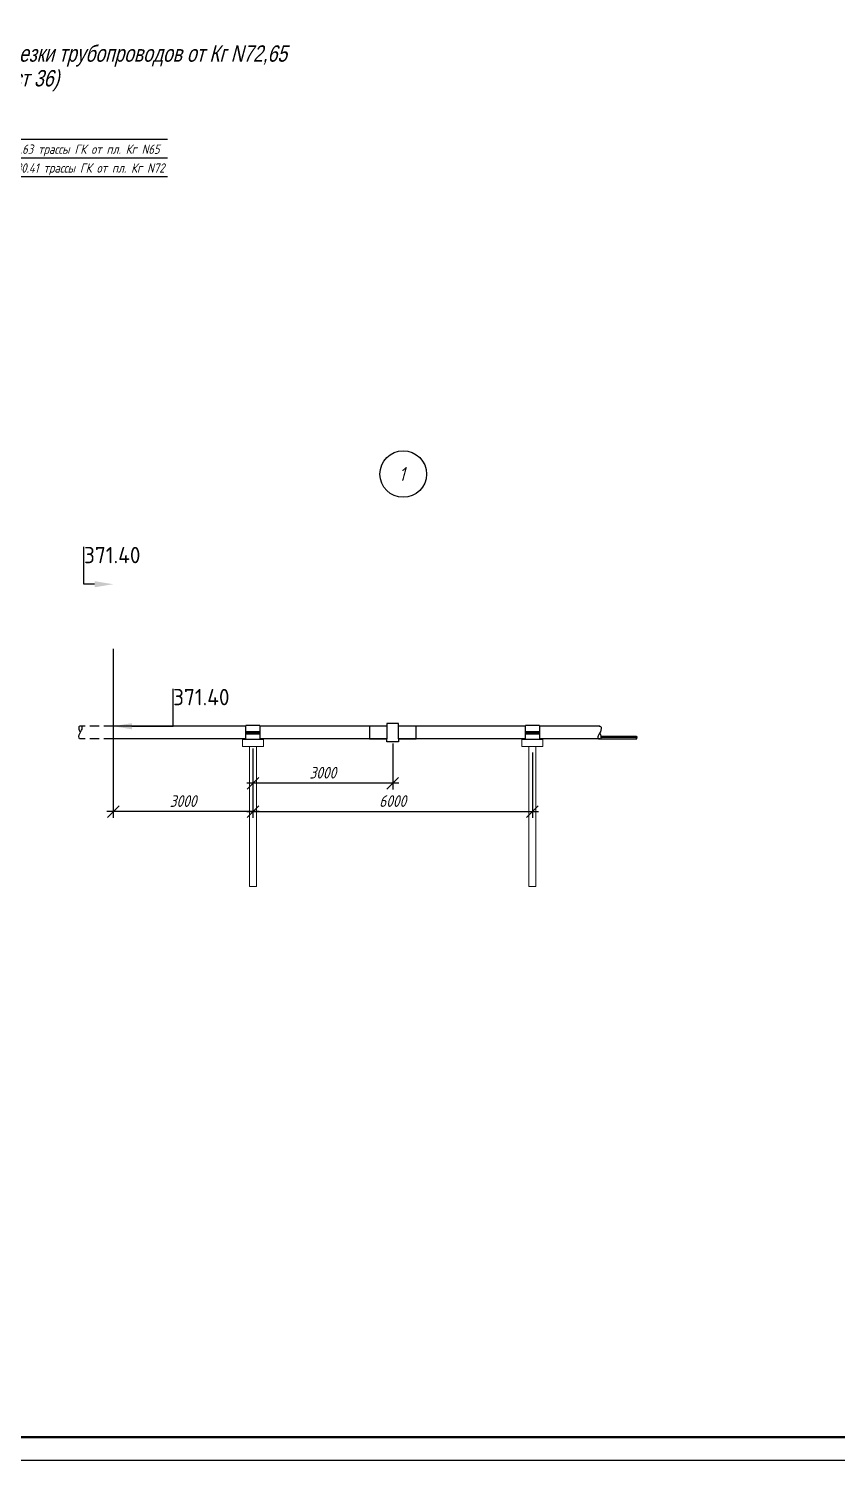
# Model space of a CAD drawing. Extents: x 0 to 841, y 0 to 683.
# Drawn here: x 246.9 to 420.5, y 88.9 to 396.1 of the extents above; entities that cross this region are included whole.
import ezdxf
from ezdxf import colors
from ezdxf.entities.mleader import LeaderData, LeaderLine
from ezdxf.enums import TextEntityAlignment as Align
from ezdxf.math import Vec2, Vec3

# ---------------------------------------------------------------- set-up
doc = ezdxf.new("R2010")
doc.units = 0
doc.linetypes.add('ACAD_ISO10W100', pattern=[18, 12, -3, 0, -3])
doc.linetypes.add('IZ_HIDDEN', pattern=[3, 2, -1])
for name, color, linetype, lineweight in [('ИИ_ОФОРМЛЕНИЕ_025', 7, 'Continuous', 25), ('ИИ_ПРОФИЛЬ_025', 7, 'Continuous', 25), ('Тонкая', 252, 'Continuous', 13)]:
    doc.layers.add(name, color=color, linetype=linetype, lineweight=lineweight)
doc.layers.add('ТХ-Л', color=140, linetype='Continuous')
doc.styles.add('GOST-2.304_Type-B', font='GOST Common.ttf')
doc.styles.add('VNIPISIMPLEXCUR', font='simplex.shx', dxfattribs={"width": 0.8, "oblique": 15})
doc.dimstyles.new('Алекс', dxfattribs={"dimtxt": 2.5, "dimasz": 2.5, "dimexe": 1.33, "dimexo": 1, "dimgap": 1, "dimtad": 1, "dimdec": 0, "dimlfac": 100, "dimrnd": 1, "dimzin": 0, "dimdsep": 46, "dimtxsty": 'Standard', "dimblk": 'OBLIQUE', "dimcen": 2.5, "dimdle": 1.33, "dimadec": 0, "dimazin": 0, "dimtfac": 1, "dimtdec": 0, "dimtofl": 0, "dimtmove": 0, "dimatfit": 3, "dimfxl": 1, "dimtolj": 1, "dimtzin": 0, "dimarcsym": 0})

# ---------------------------------------------------------------- blocks, each defined once
blk = doc.blocks.new('ИИ050052Р2')
at = {"linetype": 'Continuous', "lineweight": 25}
h = blk.add_hatch(color=0, dxfattribs=at)
edge = h.paths.add_edge_path()
edge.add_arc((0, 0), 0.15, 0, 360)
at = {"color": 0, "linetype": 'Continuous', "lineweight": 25}
for radius in [0.75, 0.15]:
    blk.add_circle((0, 0), radius, dxfattribs=at)
at = {"color": 0, "linetype": 'Continuous', "style": 'VNIPISIMPLEXCUR', "oblique": 15, "width": 0.8}
for tag, p in [('NUMBER', (-2, -1)), ('STATIONING1', (-2, -4.4)), ('STATIONING2', (-2, -7.8)), ('ALPHA', (-2, -11.2))]:
    blk.add_attdef(tag, text='', height=2, dxfattribs=at).set_placement(p, align=Align.RIGHT)
for tag, p in [('CENTRE', (1.45, 0.7)), ('HEIGHT', (1.45, -2.7))]:
    blk.add_attdef(tag, p, '', height=2, dxfattribs=at)
at = {"color": 253, "linetype": 'Continuous', "style": 'VNIPISIMPLEXCUR', "oblique": 15, "width": 0.8, "flags": 1}
blk.add_attdef('NOTE', text='', height=1.6, dxfattribs=at).set_placement((-2, -14), align=Align.RIGHT)
blk = doc.blocks.new('ИИ03А1Г')
at = {"color": 0, "linetype": 'Continuous', "lineweight": 25}
blk.add_lwpolyline([(0, 0), (0, 594), (841, 594), (841, 0)], close=True, dxfattribs=at)
at = {"color": 0, "linetype": 'Continuous', "lineweight": 50}
blk.add_lwpolyline([(20, 5), (20, 589), (836, 589), (836, 5)], close=True, dxfattribs=at)
at = {"color": 0, "linetype": 'Continuous', "style": 'VNIPISIMPLEXCUR', "oblique": 15, "width": 0.8, "flags": 8}
blk.add_attdef('FORMAT', text='', height=2.5, dxfattribs=at).set_placement((836, 1.25), align=Align.RIGHT)
blk = doc.blocks.new('_Oblique')
at = {"color": 0, "linetype": 'ByBlock', "lineweight": -2}
blk.add_line((-0.5, -0.5), (0.5, 0.5), dxfattribs=at)
blk = doc.blocks.new('*D30')
at = {"layer": 'Defpoints', "color": 0, "transparency": 16777216}
for p in [(295.04, 242.61), (355.04, 241.8), (355.04, 228.09)]:
    blk.add_point(p, dxfattribs=at)
at = {"layer": 'ТХ-Л', "color": 0, "lineweight": -2, "transparency": 16777216}
for p, q in [((295.04, 241.61), (295.04, 226.76)), ((355.04, 240.8), (355.04, 226.76)), ((293.71, 228.09), (356.37, 228.09))]:
    blk.add_line(p, q, dxfattribs=at)
at = {"layer": 'ТХ-Л', "color": 0, "lineweight": -2, "transparency": 16777216, "xscale": 2.5, "yscale": 2.5, "zscale": 2.5, "rotation": 180}
blk.add_blockref('_Oblique', (295.04, 228.09), dxfattribs=at)
at = {"layer": 'ТХ-Л', "color": 0, "lineweight": -2, "transparency": 16777216, "xscale": 2.5, "yscale": 2.5, "zscale": 2.5}
blk.add_blockref('_Oblique', (355.04, 228.09), dxfattribs=at)
at = {"layer": 'ТХ-Л', "color": 0, "transparency": 16777216, "insert": (325.04, 230.34), "char_height": 2.5, "attachment_point": 5, "style": 'VNIPISIMPLEXCUR'}
blk.add_mtext('\\A1;6000', dxfattribs=at)
blk = doc.blocks.new('*D31')
at = {"layer": 'Defpoints', "color": 0, "transparency": 16777216}
for p in [(325.04, 243.71), (295.04, 242.61), (295.04, 234.18)]:
    blk.add_point(p, dxfattribs=at)
at = {"layer": 'ТХ-Л', "color": 0, "lineweight": -2, "transparency": 16777216}
for p, q in [((325.04, 242.71), (325.04, 232.85)), ((295.04, 241.61), (295.04, 232.85)), ((326.37, 234.18), (293.71, 234.18))]:
    blk.add_line(p, q, dxfattribs=at)
at = {"layer": 'ТХ-Л', "color": 0, "lineweight": -2, "transparency": 16777216, "xscale": 2.5, "yscale": 2.5, "zscale": 2.5, "rotation": 180}
blk.add_blockref('_Oblique', (295.04, 234.18), dxfattribs=at)
at = {"layer": 'ТХ-Л', "color": 0, "lineweight": -2, "transparency": 16777216, "xscale": 2.5, "yscale": 2.5, "zscale": 2.5}
blk.add_blockref('_Oblique', (325.04, 234.18), dxfattribs=at)
at = {"layer": 'ТХ-Л', "color": 0, "transparency": 16777216, "insert": (310.04, 236.43), "char_height": 2.5, "attachment_point": 5, "style": 'VNIPISIMPLEXCUR'}
blk.add_mtext('\\A1;3000', dxfattribs=at)
blk = doc.blocks.new('*D32')
at = {"layer": 'Defpoints', "color": 0, "transparency": 16777216}
for p in [(265.04, 264.03), (295.04, 241.61), (265.04, 228.09)]:
    blk.add_point(p, dxfattribs=at)
at = {"layer": 'ТХ-Л', "color": 0, "lineweight": -2, "transparency": 16777216}
for p, q in [((265.04, 263.03), (265.04, 226.76)), ((295.04, 240.61), (295.04, 226.76)), ((296.37, 228.09), (263.71, 228.09))]:
    blk.add_line(p, q, dxfattribs=at)
at = {"layer": 'ТХ-Л', "color": 0, "lineweight": -2, "transparency": 16777216, "xscale": 2.5, "yscale": 2.5, "zscale": 2.5, "rotation": 180}
blk.add_blockref('_Oblique', (265.04, 228.09), dxfattribs=at)
at = {"layer": 'ТХ-Л', "color": 0, "lineweight": -2, "transparency": 16777216, "xscale": 2.5, "yscale": 2.5, "zscale": 2.5}
blk.add_blockref('_Oblique', (295.04, 228.09), dxfattribs=at)
at = {"layer": 'ТХ-Л', "color": 0, "transparency": 16777216, "insert": (280.04, 230.34), "char_height": 2.5, "attachment_point": 5, "style": 'VNIPISIMPLEXCUR'}
blk.add_mtext('\\A1;3000', dxfattribs=at)

msp = doc.modelspace()

# ---------------------------------------------------------------- linework, layer by layer
at = {"layer": 'ИИ_ПРОФИЛЬ_025'}
for p, q in [((225.563, 372.35), (276.684, 372.35)), ((225.563, 368.35), (276.684, 368.35)), ((225.563, 364.35), (276.684, 364.35))]:
    msp.add_line(p, q, dxfattribs=at)
at = {"layer": 'Тонкая', "ltscale": 50, "elevation": 186.695}
for points in [[(294.295, 242.043), (292.795, 242.043), (292.795, 243.543), (297.295, 243.543), (297.295, 242.043), (295.795, 242.043), (295.795, 212.043), (294.295, 212.043)], [(354.295, 242.043), (352.795, 242.043), (352.795, 243.543), (357.295, 243.543), (357.295, 242.043), (355.795, 242.043), (355.795, 212.043), (354.295, 212.043)]]:
    msp.add_lwpolyline(points, close=True, dxfattribs=at)
for points in [[(295.793, 242.043), (294.295, 242.043)], [(355.795, 242.043), (354.295, 242.043)]]:
    msp.add_lwpolyline(points, dxfattribs=at)
at = {"layer": 'ТХ-Л', "linetype": 'IZ_HIDDEN'}
for p, q in [((265.045, 246.402, 186.695), (257.916, 246.402, 186.695)), ((265.044, 243.67, 186.695), (257.953, 243.67, 186.695))]:
    msp.add_line(p, q, dxfattribs=at)
at = {"layer": 'ТХ-Л', "lineweight": 30, "extrusion": (3.33067e-16, 1, 0)}
for p, q in [((293.549, 245.288, 186.695), (293.549, 246.535, 186.695)), ((296.541, 246.535, 186.695), (293.549, 246.535, 186.695)), ((296.541, 246.535, 186.695), (296.541, 245.288, 186.695)), ((353.549, 245.288, 186.695), (353.549, 246.535, 186.695)), ((356.541, 246.535, 186.695), (353.549, 246.535, 186.695)), ((356.541, 246.535, 186.695), (356.541, 245.288, 186.695)), ((293.549, 245.039, 186.695), (293.549, 245.288, 186.695)), ((293.549, 245.288, 186.695), (296.541, 245.288, 186.695)), ((293.549, 244.79, 186.695), (293.549, 245.039, 186.695)), ((293.549, 245.039, 186.695), (296.541, 245.039, 186.695)), ((293.549, 243.543, 186.695), (293.549, 244.79, 186.695)), ((293.549, 244.79, 186.695), (296.541, 244.79, 186.695)), ((296.354, 243.543, 186.695), (293.549, 243.543, 186.695)), ((296.541, 243.543, 186.695), (296.354, 243.543, 186.695)), ((296.541, 245.288, 186.695), (296.541, 245.039, 186.695)), ((296.541, 245.039, 186.695), (296.541, 244.79, 186.695)), ((296.541, 244.79, 186.695), (296.541, 243.543, 186.695)), ((353.549, 245.039, 186.695), (353.549, 245.288, 186.695)), ((353.549, 245.288, 186.695), (356.541, 245.288, 186.695)), ((353.549, 244.79, 186.695), (353.549, 245.039, 186.695)), ((353.549, 245.039, 186.695), (356.541, 245.039, 186.695)), ((353.549, 243.543, 186.695), (353.549, 244.79, 186.695)), ((353.549, 244.79, 186.695), (356.541, 244.79, 186.695)), ((356.354, 243.543, 186.695), (353.549, 243.543, 186.695)), ((356.541, 243.543, 186.695), (356.354, 243.543, 186.695)), ((356.541, 245.288, 186.695), (356.541, 245.039, 186.695)), ((356.541, 245.039, 186.695), (356.541, 244.79, 186.695)), ((356.541, 244.79, 186.695), (356.541, 243.543, 186.695))]:
    msp.add_line(p, q, dxfattribs=at)
at = {"layer": 'ТХ-Л', "linetype": 'ACAD_ISO10W100'}
msp.add_line((377.37, 243.955, 186.695), (369.819, 243.955, 186.695), dxfattribs=at)
at = {"layer": 'ТХ-Л', "lineweight": 30, "elevation": 186.695}
for points in [[(293.549, 246.402), (265.045, 246.402)], [(323.815, 246.402), (296.541, 246.4)], [(323.815, 246.402), (320.045, 246.402), (320.045, 243.672), (323.815, 243.672)], [(330.045, 246.402), (326.275, 246.402), (326.275, 246.987), (323.815, 246.987), (323.815, 246.402)], [(323.815, 246.402), (323.815, 243.672)], [(353.549, 246.403), (326.275, 246.402)], [(330.045, 243.672), (330.045, 246.402), (326.275, 246.402)], [(326.275, 243.672), (326.275, 246.402)], [(353.549, 246.403), (350.035, 246.403)], [(369.501, 246.404), (356.541, 246.403)], [(293.549, 243.672), (265.044, 243.67)], [(323.815, 243.672), (296.541, 243.67)], [(330.045, 243.672), (326.275, 243.672), (326.275, 243.087), (323.815, 243.087), (323.815, 243.672)], [(353.549, 243.673), (326.275, 243.672)], [(326.275, 243.672), (330.045, 243.672)], [(353.549, 243.673), (350.035, 243.673)], [(369.501, 243.674), (356.541, 243.673)]]:
    msp.add_lwpolyline(points, dxfattribs=at)
at = {"layer": 'ТХ-Л', "ltscale": 100, "elevation": 186.695}
for points in [[(369.502, 243.67), (377.375, 243.672)], [(369.797, 244.24), (377.383, 244.239)]]:
    msp.add_lwpolyline(points, dxfattribs=at)
at = {"layer": 'ТХ-Л', "ltscale": 100}
msp.add_circle((327.302, 300.518, 186.695), 5, dxfattribs=at)
for points in [[(258.102, 243.67, 186.695), (257.829, 243.705, 186.695), (257.694, 244.183, 186.695), (258.176, 245.426, 186.695), (258.4, 246.124, 186.695), (258.264, 246.398, 186.695), (258.026, 246.432, 186.695), (257.77, 246.382, 186.695), (257.699, 245.751, 186.695), (257.987, 245.103, 186.695)], [(369.371, 246.413, 186.695), (369.644, 246.378, 186.695), (369.779, 245.9, 186.695), (369.297, 244.657, 186.695), (369.073, 243.958, 186.695), (369.209, 243.697, 186.695), (369.457, 243.675, 186.695), (369.704, 243.712, 186.695), (369.774, 244.331, 186.695), (369.486, 244.98, 186.695)], [(377.382, 244.236, 186.695), (377.437, 244.229, 186.695), (377.465, 244.131, 186.695), (377.368, 243.876, 186.695), (377.322, 243.733, 186.695), (377.35, 243.677, 186.695), (377.399, 243.67, 186.695), (377.451, 243.68, 186.695), (377.465, 243.81, 186.695), (377.406, 243.942, 186.695)]]:
    msp.add_spline(points, degree=3, dxfattribs=at)

# ---------------------------------------------------------------- block references
at = {"layer": 'ИИ_ОФОРМЛЕНИЕ_025'}
msp.add_blockref('ИИ03А1Г', (0, 88.884), dxfattribs=at)
at = {"layer": 'ИИ_ПРОФИЛЬ_025'}
ref = msp.add_blockref('ИИ050052Р2', (219.059, 366.884), dxfattribs=at)
ref.add_attrib('NUMBER', 'Т.50746', dxfattribs={"layer": '0', "color": 0, "linetype": 'Continuous', "height": 2, "style": 'VNIPISIMPLEXCUR', "oblique": 15, "width": 0.8}).set_placement((235.28, 373.173), align=Align.RIGHT)
ref.add_attrib('STATIONING1', 'ПК0+59.63 трассы ГК от пл. Кг N65', dxfattribs={"layer": '0', "color": 0, "linetype": 'Continuous', "height": 2, "style": 'VNIPISIMPLEXCUR', "oblique": 15, "width": 0.8}).set_placement((275.005, 369.219), align=Align.RIGHT)
ref.add_attrib('STATIONING2', 'ПК60+30.41 трассы ГК от пл. Кг N72', dxfattribs={"layer": '0', "color": 0, "linetype": 'Continuous', "height": 2, "style": 'VNIPISIMPLEXCUR', "oblique": 15, "width": 0.8}).set_placement((276.052, 365.179), align=Align.RIGHT)

# ---------------------------------------------------------------- texts
at = {"layer": 'ТХ-Л', "style": 'VNIPISIMPLEXCUR', "oblique": 15, "width": 0.8}
msp.add_text('1', height=3, dxfattribs=at).set_placement((326.404, 299.022, 186.695))

# ---------------------------------------------------------------- dimensions: what is measured, and where the dimension line sits
at = {"layer": 'ТХ-Л'}
dim = msp.add_linear_dim(base=(265.044, 228.086, 186.695), p1=(295.045, 241.605, 186.695), p2=(265.044, 264.034, 186.695), angle=180, dimstyle='Алекс', override={"dimtxsty": 'VNIPISIMPLEXCUR'}, dxfattribs=at)
dim.commit()
dim.dimension.update_dxf_attribs({"geometry": '*D32', "text_midpoint": (280.045, 230.336, 186.695)})
for base, p1, p2, picture, middle in [((295.045, 234.181, 186.695), (325.045, 243.705, 186.695), (295.045, 242.605, 186.695), '*D31', (310.045, 236.431, 186.695)), ((355.045, 228.086, 186.695), (295.045, 242.605, 186.695), (355.045, 241.798, 186.695), '*D30', (325.045, 230.336, 186.695))]:
    dim = msp.add_linear_dim(base=base, p1=p1, p2=p2, dimstyle='Алекс', override={"dimtxsty": 'VNIPISIMPLEXCUR'}, dxfattribs=at)
    dim.commit()
    dim.dimension.update_dxf_attribs({"geometry": picture, "text_midpoint": middle})

# ---------------------------------------------------------------- leaders
at = {"layer": 'ТХ-Л', "linetype": 'Continuous'}
ml = msp.add_multileader_mtext('Standard', dxfattribs=at)
ml.set_content('{\\Fc:\\3dservice\\simplex|c204;\\Q15;\\W0.8;Узел врезки трубопроводов от Кг N72,65\\P(см. лист 36)}', color=256, style='GOST-2.304_Type-B')
ml.set_leader_properties()
ml.build(insert=Vec2(0, 0))
ml.multileader.update_dxf_attribs({"has_dogleg": 0, "text_left_attachment_type": 6, "text_right_attachment_type": 6, "dogleg_length": 1, "arrow_head_size": 0.18})
ctx = ml.context
ctx.base_point, ctx.char_height, ctx.arrow_head_size, ctx.landing_gap_size, ctx.plane_origin = Vec3(231.345, 387.826), 3.5, 0.18, 0, Vec3(220.495, 369.229)
ctx.left_attachment, ctx.right_attachment = 6, 6
notes = []
notes.append((ctx, [(0, (1, 1, 0), (230.345, 387.826), (1, 0), 1, [(0, [(220.495, 369.229), (229.845, 388.093)], 0, [])])]))
ctx.mtext.insert, ctx.mtext.line_spacing_factor, ctx.mtext.flow_direction = Vec3(231.345, 392.493), 0.908571, 5
ml = msp.add_multileader_mtext('Standard', dxfattribs=at)
ml.set_content('371.40', color=256, style='GOST-2.304_Type-B')
ml.set_leader_properties()
ml.build(insert=Vec2(0, 0))
ml.multileader.update_dxf_attribs({"has_dogleg": 0, "text_left_attachment_type": 0, "text_right_attachment_type": 0, "dogleg_length": 0})
ctx = ml.context
ctx.base_point, ctx.char_height, ctx.landing_gap_size, ctx.plane_origin = Vec3(258.767, 284.875), 3.5, 0, Vec3(0.001, 30.474)
ctx.left_attachment, ctx.right_attachment = 0, 0
notes.append((ctx, [(0, (1, 1, 0), (258.767, 284.875), (1, 0), 0, [(0, [(265.046, 276.875), (258.767, 276.875)], 0, [])])]))
ctx.mtext.insert, ctx.mtext.flow_direction = Vec3(258.767, 284.875), 5
ml = msp.add_multileader_mtext('Standard', dxfattribs=at)
ml.set_content('371.40', color=256, style='GOST-2.304_Type-B')
ml.set_leader_properties()
ml.build(insert=Vec2(0, 0))
ml.multileader.update_dxf_attribs({"has_dogleg": 0, "text_left_attachment_type": 0, "text_right_attachment_type": 0, "dogleg_length": 0})
ctx = ml.context
ctx.base_point, ctx.char_height, ctx.landing_gap_size = Vec3(277.889, 254.402), 3.5, 0
ctx.left_attachment, ctx.right_attachment = 0, 0
notes.append((ctx, [(0, (1, 1, 0), (277.889, 254.402), (1, 0), 0, [(0, [(265.045, 246.402), (277.889, 246.402)], 0, [])])]))
ctx.mtext.insert, ctx.mtext.flow_direction = Vec3(277.889, 254.402), 5
for ctx, leaders in notes:
    for number, flags, end, landing, length, lines in leaders:
        leader = LeaderData()
        leader.index, (leader.has_last_leader_line, leader.has_dogleg_vector, leader.attachment_direction) = number, flags
        leader.last_leader_point, leader.dogleg_vector, leader.dogleg_length = Vec3(end), Vec3(landing), length
        for number, points, colour, breaks in lines:
            line = LeaderLine()
            line.index, line.vertices, line.color, line.breaks = number, Vec3.list(points), colors.encode_raw_color(colour), breaks
            leader.lines.append(line)
        ctx.leaders.append(leader)

doc.saveas('drawing.dxf')
